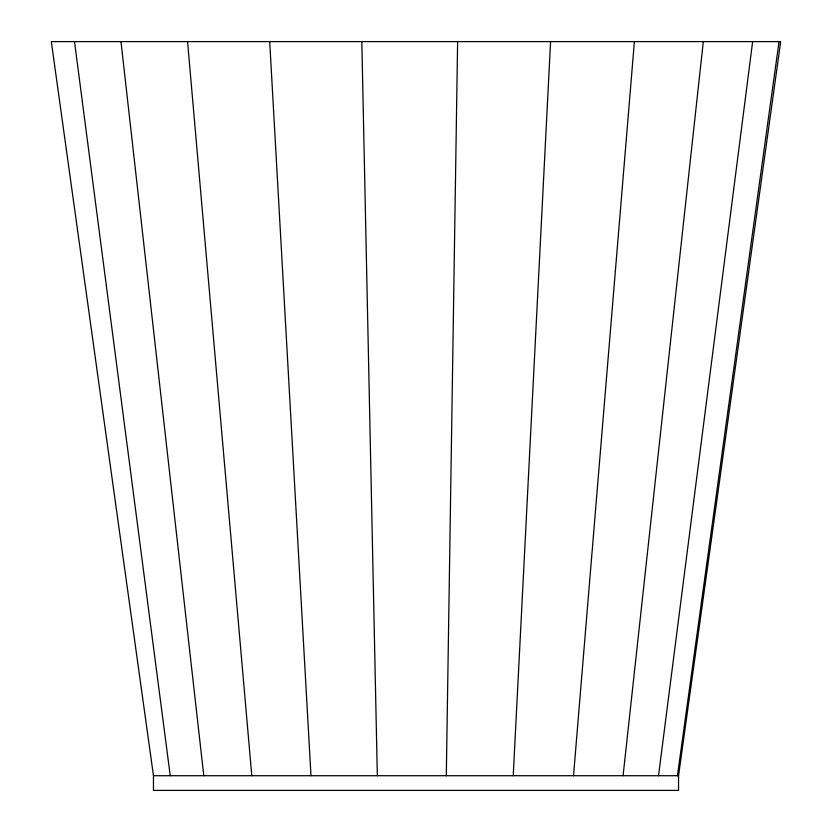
<?xml version="1.0" encoding="UTF-8"?>
<svg xmlns="http://www.w3.org/2000/svg" width="832" height="832" viewBox="0 0 832 832"><rect width="100%" height="100%" fill="white"/><g stroke="black" fill="none" stroke-linecap="round" stroke-linejoin="round"><path stroke-width="1.25" d="M446.306 775.715L457.621 41.6M513.23 775.715L550.586 41.6M573.518 775.715L634.39 41.6M623.074 775.715L703.31 41.6M658.518 775.715L752.638 41.6M677.435 775.715L779.033 41.6M678.538 775.715L780.686 41.6L51.314 41.6L153.462 775.715L153.462 790.4L678.538 790.4L678.538 775.715L153.462 775.715M74.506 41.6L170.248 775.715M120.973 41.6L203.788 775.715M187.554 41.6L251.794 775.715M269.703 41.6L310.981 775.715M361.816 41.6L377.333 775.715"/></g></svg>
